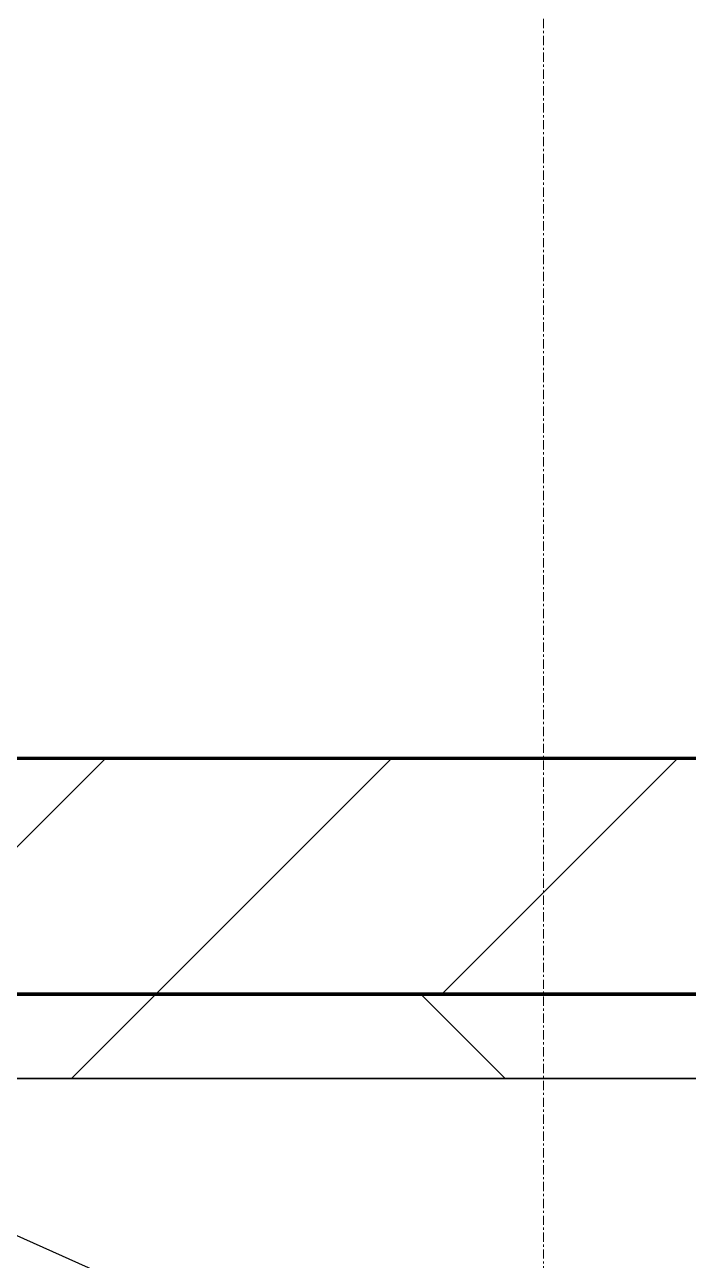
# Model space of a CAD drawing. Header units: millimetres. Extents: x -726012 to -647389, y -20772 to 18805.
# Drawn here: x -665190 to -664796, y 8461 to 9194 of the extents above; entities that cross this region are included whole.
import ezdxf
from ezdxf.xclip import XClip

# ---------------------------------------------------------------- set-up
doc = ezdxf.new("R2010")
doc.units = ezdxf.units.MM
doc.header["$XCLIPFRAME"] = 0
doc.linetypes.add('DPA_Grid _ Level 100', pattern=[10, 5.5, -1.6, 1.3, -1.6])
for name, color, linetype, lineweight in [('A-DOOR-E', 2, 'Continuous', 25), ('A-GLAZ-CURT', 2, 'Continuous', 9), ('A-WALL', 5, 'Continuous', 35), ('A-WALL-FNSH', 2, 'Continuous', 35), ('A-WALL-PATT', 1, 'Continuous', 35), ('S-GRID', 251, 'Continuous', 9)]:
    doc.layers.add(name, color=color, linetype=linetype, lineweight=lineweight)
doc.layers.add('A11_ALU.SOLID SHEET', color=2, linetype='Continuous')

# ---------------------------------------------------------------- blocks, each defined once
blk = doc.blocks.new('DPA_AC-SG-PI - A1_1200x1300 mm-V1-4233-01 ENLARGED MULTI-PURPOSE LEVEL - REFLECTED CEILING PLAN - SHEET 4')
at = {"layer": 'A-DOOR-E'}
blk.add_line((-556.64, 29.95), (511.63, -447.34), dxfattribs=at)
blk = doc.blocks.new('PPLS-PP19_Custom Tile Pattern - Custom Tile Pattern-V70-4233-01 ENLARGED MULTI-PURPOSE LEVEL - REFLECTED CEILING PLAN - SHEET 4')
at = {"layer": 'A-GLAZ-CURT'}
for p, q in [((-300, 0), (300, 0)), ((300, 0), (-300, 0)), ((195.99, 0), (213.31, 0)), ((213.31, 0), (195.99, 0)), ((230.06, 0), (300, 0)), ((-300, -50), (300, -50)), ((300, -50), (-300, -50))]:
    blk.add_line(p, q, dxfattribs=at)
for points, knots in [([(-72.93, 0), (-75.51, 0), (-91.45, 0), (-126.87, 0), (-165.44, 0), (-182.87, 0)], [-19442.345229, -19442.345229, -19442.345229, -19442.345229, -18935.241197, -17136.203329, -15861.324362, -15861.324362, -15861.324362, -15861.324362]), ([(-150.34, 0), (-150.07, 0), (-147.75, 0), (-142.6, 0), (-127.26, 0), (-107.3, 0), (-90.42, 0), (-75.26, 0), (-68.41, 0), (-65.12, 0), (-63.63, 0)], [-4948.728362, -4948.728362, -4948.728362, -4948.728362, -4883.323924, -4440.880425, -4054.690705, -3793.097032, -3402.597032, -3144.956779, -3050.982048, -2969.237017, -2969.237017, -2969.237017, -2969.237017]), ([(-26.75, 0), (-27.82, 0), (-36.18, 0), (-53.55, 0), (-78.2, 0), (-110.94, 0), (-130.52, 0), (-147.74, 0), (-149.07, 0)], [-8718.362214, -8718.362214, -8718.362214, -8718.362214, -8532.293389, -8073.216054, -7508.296369, -7004.680444, -6449.282163, -6277.220794, -6277.220794, -6277.220794, -6277.220794]), ([(-126.5, 0), (-122.44, 0), (-108.71, 0), (-86.68, 0), (-63.44, 0), (-54.4, 0), (-50.15, 0), (-47.44, 0), (-46.81, 0)], [-5231.017328, -5231.017328, -5231.017328, -5231.017328, -4994.692869, -4542.524482, -4008.285538, -3689.699207, -3546.54457, -3506.87722, -3506.87722, -3506.87722, -3506.87722]), ([(-46.53, 0), (-46.86, 0), (-49.39, 0), (-60.59, 0), (-81.23, 0), (-99.51, 0), (-114.02, 0), (-117.28, 0), (-118.78, 0)], [-1462.12817, -1462.12817, -1462.12817, -1462.12817, -1405.135169, -1060.00838, -740.068933, -229.489605, -116.330425, 0, 0, 0, 0]), ([(-36.62, 0), (-36.62, 0), (-40.35, 0), (-44.32, 0), (-58.97, 0), (-85.2, 0), (-105.25, 0), (-113.52, 0), (-115.06, 0)], [-4069.478503, -4069.478503, -4069.478503, -4069.478503, -3858.647035, -3538.256648, -2842.901703, -2193.204658, -1433.981041, -1180.841496, -1180.841496, -1180.841496, -1180.841496]), ([(-114.98, 0), (-113.74, 0), (-109.14, 0), (-98.9, 0), (-85.29, 0), (-71.67, 0), (-65.93, 0), (-65.07, 0)], [-3140.194194, -3140.194194, -3140.194194, -3140.194194, -3074.362186, -2902.289527, -2605.247022, -2322.099534, -2241.8264, -2241.8264, -2241.8264, -2241.8264]), ([(-114.89, 0), (-107.98, 0), (-91.35, 0), (-74.02, 0), (-62.74, 0), (-60.36, 0), (-59.97, 0)], [-6773.888853, -6773.888853, -6773.888853, -6773.888853, -6236.997189, -5713.340575, -5140.470607, -5006.787413, -5006.787413, -5006.787413, -5006.787413]), ([(-114.1, 0), (-113, 0), (-108.61, 0), (-96.78, 0), (-71.33, 0), (-42.53, 0), (-12.78, 0), (4.23, 0), (9.64, 0), (10.14, 0), (10.18, 0)], [-5602.276082, -5602.276082, -5602.276082, -5602.276082, -5430.283136, -5103.229623, -4799.173296, -4065.652676, -3589.737505, -3285.047089, -3066.359526, -3044.715262, -3044.715262, -3044.715262, -3044.715262]), ([(9.32, 0), (9.08, 0), (7.65, 0), (2.57, 0), (-12.23, 0), (-25.64, 0), (-40, 0), (-56.24, 0), (-75.59, 0), (-94, 0), (-109.74, 0), (-113.27, 0), (-114.09, 0)], [-2922.926651, -2922.926651, -2922.926651, -2922.926651, -2882.788014, -2720.818881, -2518.50168, -2125.455881, -1792.521578, -1466.981642, -1208.454564, -789.402658, -501.969187, -365.365831, -365.365831, -365.365831, -365.365831]), ([(-91.46, 0), (-90.09, 0), (-84.7, 0), (-77.43, 0), (-72.73, 0), (-72.64, 0), (-72.64, 0)], [-19832.387487, -19832.387487, -19832.387487, -19832.387487, -19753.885894, -19541.04734, -19478.625389, -19471.062469, -19471.062469, -19471.062469, -19471.062469]), ([(-63.96, 0), (-64.13, 0), (-72.5, 0), (-80.63, 0), (-86.16, 0)], [-2171.769325, -2171.769325, -2171.769325, -2171.769325, -2007.031671, -1681.3698, -1681.3698, -1681.3698, -1681.3698]), ([(-47.09, 0), (-50.8, 0), (-57.46, 0), (-71.66, 0), (-77.83, 0), (-82.66, 0), (-83.28, 0), (-83.28, 0)], [-2359.029104, -2359.029104, -2359.029104, -2359.029104, -2161.752162, -2006.592567, -1646.621388, -1424.436217, -1393.971743, -1393.971743, -1393.971743, -1393.971743]), ([(-83.28, 0), (-83.28, 0), (-82.91, 0), (-76.14, 0), (-62.97, 0), (-53.4, 0), (-47.69, 0), (-47.58, 0)], [-1393.4169, -1393.4169, -1393.4169, -1393.4169, -1353.722004, -1274.333717, -1073.56893, -651.549973, -643.371574, -643.371574, -643.371574, -643.371574]), ([(-66.39, 0), (-66.39, 0), (-63.63, 0), (-57.21, 0), (-49.5, 0), (-46.64, 0)], [-2493.31794, -2493.31794, -2493.31794, -2493.31794, -2315.303971, -1809.437387, -1511.095941, -1511.095941, -1511.095941, -1511.095941]), ([(21.7, 0), (19.7, 0), (8.79, 0), (-16.92, 0), (-47.42, 0), (-65.77, 0), (-66.37, 0), (-66.38, 0)], [-4328.755091, -4328.755091, -4328.755091, -4328.755091, -4222.080604, -3745.412743, -2981.410125, -2542.574734, -2498.224237, -2498.224237, -2498.224237, -2498.224237]), ([(-63.63, 0), (-61.49, 0), (-57.39, 0), (-54.49, 0), (-45.2, 0), (-40.79, 0), (-40.46, 0), (-40.44, 0)], [-2969.237017, -2969.237017, -2969.237017, -2969.237017, -2851.217951, -2734.127174, -2474.780881, -2410.990208, -2350.645972, -2350.645972, -2350.645972, -2350.645972]), ([(-58.83, 0), (-58.37, 0), (-57.29, 0), (-54.23, 0), (-46.33, 0), (-42.62, 0), (-41.76, 0)], [-4859.52896, -4859.52896, -4859.52896, -4859.52896, -4680.891996, -4469.85053, -4321.566175, -4270.495146, -4270.495146, -4270.495146, -4270.495146]), ([(-51.83, 0), (-51.83, 0), (-51.78, 0), (-48.88, 0), (-47.56, 0), (-46.96, 0)], [-632.814994, -632.814994, -632.814994, -632.814994, -627.965721, -508.377888, -386.946528, -386.946528, -386.946528, -386.946528]), ([(21.65, 0), (19.33, 0), (12, 0), (-2.9, 0), (-20.62, 0), (-32.81, 0), (-42.04, 0), (-46.28, 0), (-46.69, 0)], [-2063.714818, -2063.714818, -2063.714818, -2063.714818, -1925.670641, -1617.263037, -1290.787923, -1039.307308, -819.71621, -795.747165, -795.747165, -795.747165, -795.747165]), ([(-46.66, 0), (-46.15, 0), (-44.4, 0), (-40.22, 0), (-36.78, 0)], [-366.714533, -366.714533, -366.714533, -366.714533, -260.442412, 0, 0, 0, 0]), ([(-29.03, 0), (-33.97, 0), (-39.87, 0), (-45.76, 0), (-46.63, 0)], [-2680.714891, -2680.714891, -2680.714891, -2680.714891, -2413.671296, -2367.220598, -2367.220598, -2367.220598, -2367.220598]), ([(-46.6, 0), (-42.41, 0), (-36.34, 0), (-33.57, 0), (-29.94, 0), (-28.57, 0)], [-618.472092, -618.472092, -618.472092, -618.472092, -296.515819, -83.513472, 0, 0, 0, 0]), ([(-46.29, 0), (-41.14, 0), (-33.17, 0), (-29.82, 0), (-29.19, 0)], [-1498.934542, -1498.934542, -1498.934542, -1498.934542, -963.711516, -666.19313, -666.19313, -666.19313, -666.19313]), ([(-36.33, 0), (-36.43, 0), (-37.27, 0), (-43.65, 0), (-45.14, 0), (-46.15, 0)], [-1855.773136, -1855.773136, -1855.773136, -1855.773136, -1810.870157, -1672.078046, -1484.618509, -1484.618509, -1484.618509, -1484.618509]), ([(-45.85, 0), (-42.96, 0), (-30.11, 0), (-18.03, 0), (8.61, 0), (14.76, 0), (20.25, 0), (21.53, 0)], [-3487.344885, -3487.344885, -3487.344885, -3487.344885, -3315.260113, -2864.387349, -2439.246196, -2084.094819, -1992.768506, -1992.768506, -1992.768506, -1992.768506]), ([(-41.76, 0), (-39.9, 0), (-37.72, 0), (-36.92, 0), (-36.77, 0)], [-4270.495146, -4270.495146, -4270.495146, -4270.495146, -4161.040818, -4106.245333, -4106.245333, -4106.245333, -4106.245333]), ([(-36.78, 0), (-32.43, 0), (-19.22, 0), (0.69, 0), (16.04, 0), (21.69, 0)], [-6191.144455, -6191.144455, -6191.144455, -6191.144455, -5862.463379, -5340.621928, -5042.651744, -5042.651744, -5042.651744, -5042.651744]), ([(-36.29, 0), (-36.29, 0), (-34.66, 0), (-28.88, 0), (-26.95, 0), (-26.54, 0)], [-9150.272121, -9150.272121, -9150.272121, -9150.272121, -9057.163041, -8919.836787, -8834.607043, -8834.607043, -8834.607043, -8834.607043]), ([(30.82, 0), (29.27, 0), (20.14, 0), (3.54, 0), (-16.58, 0), (-34.76, 0), (-36.04, 0)], [-10462.034656, -10462.034656, -10462.034656, -10462.034656, -10363.088938, -9884.23066, -9424.652049, -9182.880979, -9182.880979, -9182.880979, -9182.880979]), ([(-33.34, 0), (-33.34, 0), (-32.93, 0), (-31.16, 0), (-30.52, 0)], [-2415.024266, -2415.024266, -2415.024266, -2415.024266, -2357.633367, -2323.618664, -2323.618664, -2323.618664, -2323.618664]), ([(20.89, 0), (14.6, 0), (0.96, 0), (-17.84, 0), (-30.57, 0), (-31.82, 0), (-32, 0)], [-3679.062885, -3679.062885, -3679.062885, -3679.062885, -3333.063701, -2994.501669, -2698.150104, -2614.070998, -2614.070998, -2614.070998, -2614.070998]), ([(-30.76, 0), (-30.73, 0), (-29.99, 0), (-23.47, 0), (-15.75, 0), (-15.19, 0)], [-54176.191683, -54176.191683, -54176.191683, -54176.191683, -54157.274271, -53749.15266, -53717.791567, -53717.791567, -53717.791567, -53717.791567]), ([(-30.52, 0), (-27.11, 0), (-17.83, 0), (2.8, 0), (15.57, 0), (21.7, 0)], [-2323.618664, -2323.618664, -2323.618664, -2323.618664, -2142.497158, -1716.209403, -1355.826387, -1355.826387, -1355.826387, -1355.826387]), ([(-13, 0), (-14.35, 0), (-17.68, 0), (-25.97, 0), (-29.52, 0), (-30.21, 0)], [-55207.591944, -55207.591944, -55207.591944, -55207.591944, -54789.006179, -54461.685999, -54290.791712, -54290.791712, -54290.791712, -54290.791712]), ([(8.33, 0), (8.19, 0), (7.18, 0), (0.32, 0), (-13.89, 0), (-24.92, 0), (-29.03, 0)], [-3574.286521, -3574.286521, -3574.286521, -3574.286521, -3526.962355, -3285.499107, -2903.012179, -2680.714891, -2680.714891, -2680.714891, -2680.714891]), ([(-28.98, 0), (-28.66, 0), (-27.39, 0), (-24.45, 0), (-22.56, 0)], [-166.548282, -166.548282, -166.548282, -166.548282, -102.06493, 0, 0, 0, 0]), ([(-28.57, 0), (-26.93, 0), (-20.29, 0), (-11.45, 0), (2.08, 0), (12.74, 0), (19.1, 0), (21.37, 0)], [-5361.429781, -5361.429781, -5361.429781, -5361.429781, -5261.36855, -5050.479954, -4785.90057, -4596.498881, -4467.858151, -4467.858151, -4467.858151, -4467.858151]), ([(-22.56, 0), (-20.27, 0), (-17.03, 0), (-11.36, 0), (-7.66, 0), (-6.6, 0), (-6.44, 0)], [-56468.192263, -56468.192263, -56468.192263, -56468.192263, -56344.022017, -56303.229861, -56166.290093, -56124.392176, -56124.392176, -56124.392176, -56124.392176]), ([(-15.19, 0), (-13.07, 0), (1.26, 0), (16.2, 0), (21.7, 0)], [-461.142613, -461.142613, -461.142613, -461.142613, -429.606584, -411.717712, -411.717712, -411.717712, -411.717712]), ([(-6.54, 0), (-6.73, 0), (-7.2, 0), (-7.6, 0), (-7.79, 0)], [-56009.792147, -56009.792147, -56009.792147, -56009.792147, -55949.290093, -55895.192118, -55895.192118, -55895.192118, -55895.192118]), ([(-2.63, 0), (-2.47, 0), (-1.22, 0), (4.92, 0), (15.97, 0), (22.54, 0), (24.49, 0)], [-226.825321, -226.825321, -226.825321, -226.825321, -220.269177, -206.416616, -198.214427, -187.717507, -187.717507, -187.717507, -187.717507]), ([(20.85, 0), (19.98, 0), (9.78, 0), (3.08, 0), (-1.67, 0), (-2.25, 0)], [-289.397823, -289.397823, -289.397823, -289.397823, -285.83788, -246.234814, -234.646884, -234.646884, -234.646884, -234.646884]), ([(21.69, 0), (19.67, 0), (15.13, 0), (10.8, 0), (9.63, 0)], [-4266.09333, -4266.09333, -4266.09333, -4266.09333, -4080.000647, -3772.857994, -3772.857994, -3772.857994, -3772.857994]), ([(21.52, 0), (21.46, 0), (19.72, 0), (18.85, 0), (18.16, 0)], [-5977.784137, -5977.784137, -5977.784137, -5977.784137, -5972.647715, -5832.674503, -5832.674503, -5832.674503, -5832.674503]), ([(103.09, 0), (101.08, 0), (86.31, 0), (63.34, 0), (37.37, 0), (25.91, 0), (21.65, 0)], [-375.435014, -375.435014, -375.435014, -375.435014, -369.147452, -330.153101, -307.516438, -290.476642, -290.476642, -290.476642, -290.476642]), ([(21.68, 0), (22.14, 0), (24.66, 0), (31, 0), (39.04, 0), (51.19, 0), (58.74, 0), (61.34, 0), (61.45, 0)], [-1989.334386, -1989.334386, -1989.334386, -1989.334386, -1956.422387, -1818.904206, -1645.594513, -1443.202566, -1228.752106, -1120.932285, -1120.932285, -1120.932285, -1120.932285]), ([(76.63, 0), (74.8, 0), (67.65, 0), (53.52, 0), (37, 0), (26.61, 0), (22.4, 0), (21.7, 0)], [-3095.572228, -3095.572228, -3095.572228, -3095.572228, -2950.589685, -2634.532728, -2313.748533, -2106.613311, -2064.745205, -2064.745205, -2064.745205, -2064.745205]), ([(21.72, 0), (24.25, 0), (28.87, 0), (37.44, 0), (45.92, 0), (57.76, 0), (64.47, 0), (72.74, 0), (75.22, 0), (76.03, 0), (76.21, 0)], [-1355.444221, -1355.444221, -1355.444221, -1355.444221, -1206.526904, -1089.329421, -901.315459, -753.071572, -495.328968, -421.953223, -334.951786, -290.452333, -290.452333, -290.452333, -290.452333]), ([(70.61, 0), (66.16, 0), (55.8, 0), (39.61, 0), (30.15, 0), (23.02, 0), (21.72, 0)], [-4647.237329, -4647.237329, -4647.237329, -4647.237329, -4326.416877, -4098.545751, -3766.694881, -3694.361128, -3694.361128, -3694.361128, -3694.361128]), ([(24.69, 0), (24.54, 0), (23.32, 0), (22.2, 0), (21.8, 0)], [-4368.572414, -4368.572414, -4368.572414, -4368.572414, -4306.476363, -4269.286677, -4269.286677, -4269.286677, -4269.286677]), ([(21.85, 0), (22.08, 0), (23.35, 0), (24.62, 0), (24.72, 0), (24.72, 0)], [-4458.724746, -4458.724746, -4458.724746, -4458.724746, -4445.288762, -4384.376941, -4376.041937, -4376.041937, -4376.041937, -4376.041937]), ([(22, 0), (28.49, 0), (48.87, 0), (72.24, 0), (88.3, 0), (90.03, 0)], [-411.393289, -411.393289, -411.393289, -411.393289, -390.253598, -346.313304, -340.998389, -340.998389, -340.998389, -340.998389]), ([(22.01, 0), (22.14, 0), (24.72, 0), (25.66, 0), (26.12, 0)], [-5567.552935, -5567.552935, -5567.552935, -5567.552935, -5554.232259, -5302.431367, -5302.431367, -5302.431367, -5302.431367]), ([(22.4, 0), (31.08, 0), (49.17, 0), (70.92, 0), (82.12, 0), (83.66, 0)], [-5030.30487, -5030.30487, -5030.30487, -5030.30487, -4573.028122, -4094.177415, -3869.465285, -3869.465285, -3869.465285, -3869.465285]), ([(90.03, 0), (87.67, 0), (83.24, 0), (74.4, 0), (62.26, 0), (51.85, 0), (43.81, 0), (30.31, 0), (24.42, 0), (22.57, 0)], [-7365.470814, -7365.470814, -7365.470814, -7365.470814, -7135.649961, -6924.452779, -6738.82075, -6548.303034, -6314.283804, -6135.05769, -6004.223754, -6004.223754, -6004.223754, -6004.223754]), ([(27.44, 0), (27.9, 0), (29.54, 0), (38.07, 0), (53.39, 0), (71.67, 0), (84.83, 0), (85.69, 0), (88.85, 0), (90.02, 0)], [-5037.309798, -5037.309798, -5037.309798, -5037.309798, -4887.603822, -4705.298446, -4353.683244, -3960.84581, -3759.045785, -3336.541051, -3102.530865, -3102.530865, -3102.530865, -3102.530865]), ([(27.89, 0), (29.09, 0), (33.4, 0), (48.37, 0), (67.86, 0), (82.8, 0), (90.03, 0)], [-147.777612, -147.777612, -147.777612, -147.777612, -135.792042, -118.513713, -97.899267, -76.180517, -76.180517, -76.180517, -76.180517]), ([(53.18, 0), (53.06, 0), (52.22, 0), (44.99, 0), (36.46, 0), (30.82, 0)], [-622.740158, -622.740158, -622.740158, -622.740158, -566.066452, -360.610861, 0, 0, 0, 0]), ([(136.44, 0), (121.66, 0), (86.93, 0), (51.16, 0), (31.18, 0)], [-106.750556, -106.750556, -106.750556, -106.750556, -59.610984, 0, 0, 0, 0]), ([(157.72, 0), (153.35, 0), (140.2, 0), (109.77, 0), (76.86, 0), (57.82, 0), (46.51, 0), (41.18, 0), (36.02, 0), (35.54, 0), (35.54, 0)], [-499.095705, -499.095705, -499.095705, -499.095705, -458.593899, -401.860199, -357.622665, -341.267687, -334.000314, -326.15566, -319.318397, -317.489778, -317.489778, -317.489778, -317.489778]), ([(36.29, 0), (37.77, 0), (48.82, 0), (64.79, 0), (80.58, 0), (90.08, 0)], [-314.598523, -314.598523, -314.598523, -314.598523, -305.899624, -287.17622, -249.500363, -249.500363, -249.500363, -249.500363]), ([(61.47, 0), (61.47, 0), (61.21, 0), (54.61, 0), (53.71, 0), (53.56, 0)], [-1113.311073, -1113.311073, -1113.311073, -1113.311073, -1096.402191, -891.204116, -747.28819, -747.28819, -747.28819, -747.28819]), ([(76.22, 0), (75.58, 0), (73.64, 0), (71.05, 0), (70.61, 0)], [-193.634889, -193.634889, -193.634889, -193.634889, -31.537676, 0, 0, 0, 0]), ([(90.33, 0), (94.36, 0), (106.18, 0), (116.36, 0), (128.63, 0), (128.95, 0)], [-75.885801, -75.885801, -75.885801, -75.885801, -63.759246, -39.050993, -35.895543, -35.895543, -35.895543, -35.895543]), ([(114.39, 0), (114.2, 0), (112.08, 0), (105.42, 0), (95.62, 0), (91.97, 0), (90.37, 0)], [-8148.58938, -8148.58938, -8148.58938, -8148.58938, -8105.191388, -7723.759874, -7531.75727, -7376.617754, -7376.617754, -7376.617754, -7376.617754]), ([(90.69, 0), (106.62, 0), (122.52, 0), (138.28, 0), (138.53, 0)], [-340.322825, -340.322825, -340.322825, -340.322825, -291.370682, -290.5735, -290.5735, -290.5735, -290.5735]), ([(91.08, 0), (104.44, 0), (124.56, 0), (132.42, 0), (134.6, 0)], [-248.179537, -248.179537, -248.179537, -248.179537, -194.761443, -152.241002, -152.241002, -152.241002, -152.241002]), ([(94.4, 0), (94.4, 0), (94.64, 0), (99.11, 0), (108.97, 0), (120.79, 0), (139.94, 0), (163.31, 0), (185.23, 0), (193.62, 0), (194.69, 0), (194.79, 0)], [-2348.345796, -2348.345796, -2348.345796, -2348.345796, -2310.419338, -2233.599744, -2052.234781, -1843.028543, -1530.39897, -1095.004608, -529.74427, -295.064701, -265.121568, -265.121568, -265.121568, -265.121568]), ([(129.02, 0), (129.02, 0), (124.41, 0), (122.35, 0), (114.96, 0), (108.04, 0), (103.09, 0)], [-35.386604, -35.386604, -35.386604, -35.386604, -31.430235, -22.807238, -15.488593, 0, 0, 0, 0]), ([(157.9, 0), (156.77, 0), (151.67, 0), (143.29, 0), (134.04, 0), (126.24, 0), (118.6, 0), (114.23, 0), (111.98, 0), (105.66, 0), (105.23, 0), (105.23, 0)], [-10292.955006, -10292.955006, -10292.955006, -10292.955006, -10098.273015, -9847.788484, -9677.714971, -9567.007022, -9453.21225, -9220.200448, -9012.77275, -8966.157302, -8929.495943, -8929.495943, -8929.495943, -8929.495943]), ([(105.26, 0), (105.52, 0), (111.01, 0), (112.65, 0), (113.59, 0)], [-8920.561005, -8920.561005, -8920.561005, -8920.561005, -8814.835624, -8577.462505, -8577.462505, -8577.462505, -8577.462505]), ([(128.58, 0), (128.8, 0), (130.16, 0), (139.26, 0), (151.41, 0), (157.04, 0), (158.23, 0)], [-633.326174, -633.326174, -633.326174, -633.326174, -627.736123, -618.981161, -602.094757, -596.246381, -596.246381, -596.246381, -596.246381]), ([(137.1, 0), (136, 0), (133.64, 0), (129.87, 0), (129.11, 0)], [-670.405967, -670.405967, -670.405967, -670.405967, -651.020627, -640.742133, -640.742133, -640.742133, -640.742133]), ([(193.8, 0), (193.33, 0), (190.11, 0), (183.13, 0), (171, 0), (161.95, 0), (161.28, 0), (158.76, 0), (158.19, 0)], [-11665.349007, -11665.349007, -11665.349007, -11665.349007, -11565.880756, -11105.624034, -10839.086983, -10768.332124, -10666.779182, -10580.760289, -10580.760289, -10580.760289, -10580.760289]), ([(300, 0), (286.53, 0), (254.22, 0), (207.11, 0), (177.41, 0), (159.43, 0), (158.36, 0), (158.3, 0)], [-285.253232, -285.253232, -285.253232, -285.253232, -244.693688, -187.987675, -143.776725, -129.632772, -123.650232, -123.650232, -123.650232, -123.650232]), ([(168.37, 0), (167.68, 0), (165.09, 0), (161.49, 0), (158.38, 0)], [-543.375029, -543.375029, -543.375029, -543.375029, -530.793311, -501.187699, -501.187699, -501.187699, -501.187699]), ([(158.42, 0), (159, 0), (161.52, 0), (162.19, 0), (162.75, 0)], [-595.929125, -595.929125, -595.929125, -595.929125, -592.980799, -581.414464, -581.414464, -581.414464, -581.414464]), ([(159.07, 0), (159.13, 0), (160.84, 0), (165.21, 0), (174.15, 0), (185.98, 0), (208.82, 0), (219.42, 0), (230.06, 0)], [-115.643202, -115.643202, -115.643202, -115.643202, -114.681583, -87.660824, -65.295536, -41.623857, -24.459831, 0, 0, 0, 0]), ([(162.75, 0), (165.4, 0), (170.91, 0), (172.61, 0), (172.61, 0)], [-111.264224, -111.264224, -111.264224, -111.264224, -56.742688, -19.085662, -19.085662, -19.085662, -19.085662]), ([(247.1, 0), (246.76, 0), (245.04, 0), (238.34, 0), (226.56, 0), (221.1, 0), (200.27, 0), (182.99, 0), (174.27, 0), (169.67, 0), (168.99, 0)], [-9649.085549, -9649.085549, -9649.085549, -9649.085549, -9581.591397, -9406.094246, -9221.510254, -9016.44624, -8717.832359, -8253.978395, -8152.463617, -8069.855175, -8069.855175, -8069.855175, -8069.855175]), ([(215.22, 0), (214.62, 0), (210.55, 0), (203.98, 0), (187.54, 0), (175.3, 0), (169.49, 0)], [-203.825446, -203.825446, -203.825446, -203.825446, -198.527383, -184.406837, -162.427601, -142.916156, -142.916156, -142.916156, -142.916156]), ([(171.51, 0), (176.48, 0), (193.23, 0), (201.73, 0), (208.81, 0), (213.9, 0), (241.96, 0), (266.73, 0), (281.71, 0), (291.71, 0), (296.52, 0), (297.86, 0), (298.09, 0)], [-7971.819559, -7971.819559, -7971.819559, -7971.819559, -7784.112253, -7606.717214, -7289.299508, -7042.621073, -6582.165592, -6068.460911, -5766.029927, -5566.724884, -5280.360606, -5199.253518, -5199.253518, -5199.253518, -5199.253518]), ([(172.07, 0), (177.66, 0), (187.87, 0), (201.08, 0), (207.47, 0), (213.96, 0), (215.11, 0)], [-255.364076, -255.364076, -255.364076, -255.364076, -237.955587, -223.92608, -215.862851, -208.75215, -208.75215, -208.75215, -208.75215]), ([(294.72, 0), (284.66, 0), (260.25, 0), (230.43, 0), (219.94, 0), (219.02, 0)], [-12435.962679, -12435.962679, -12435.962679, -12435.962679, -11905.454923, -11162.864862, -10856.732305, -10856.732305, -10856.732305, -10856.732305]), ([(219.9, 0), (220.86, 0), (227.84, 0), (242.06, 0), (246.54, 0), (246.96, 0)], [-10670.940496, -10670.940496, -10670.940496, -10670.940496, -10511.382485, -9925.173265, -9834.877357, -9834.877357, -9834.877357, -9834.877357]), ([(284.76, 0), (284.76, 0), (285.09, 0), (287.47, 0), (293.59, 0), (297.76, 0), (300, 0)], [-4110.630118, -4110.630118, -4110.630118, -4110.630118, -4053.389046, -3959.664717, -3862.421465, -3746.95702, -3746.95702, -3746.95702, -3746.95702]), ([(295.08, 0), (293.55, 0), (290.02, 0), (285.38, 0), (284.87, 0)], [-4634.297523, -4634.297523, -4634.297523, -4634.297523, -4358.271401, -4143.037883, -4143.037883, -4143.037883, -4143.037883])]:
    blk.add_open_spline(points, degree=3, knots=knots, dxfattribs=at)
for points in [[(-47.78, 0), (-49.86, 0), (-51.52, 0), (-51.79, 0)], [(-39.84, 0), (-39.08, 0), (-38.11, 0), (-37.36, 0)], [(18.16, 0), (18.99, 0), (20.43, 0), (21.68, 0)], [(31.18, 0), (28.03, 0), (24.9, 0), (21.78, 0)], [(24.49, 0), (25.23, 0), (25.72, 0), (26.04, 0)], [(80.35, 0), (79.57, 0), (78.27, 0), (76.63, 0)], [(84.06, 0), (83.48, 0), (82.41, 0), (81.72, 0)], [(90.82, 0), (92.15, 0), (93.46, 0), (94.33, 0)], [(168.74, 0), (168.74, 0), (169.81, 0), (171.51, 0)], [(195.11, 0), (194.91, 0), (194.44, 0), (193.8, 0)], [(300, 0), (298.34, 0), (296.69, 0), (295.02, 0)], [(297.38, 0), (296.92, 0), (296.35, 0), (295.67, 0)]]:
    blk.add_open_spline(points, degree=3, dxfattribs=at)
blk = doc.blocks.new('PPLS-PP19_Custom Tile Pattern - Custom Tile Pattern-V71-4233-01 ENLARGED MULTI-PURPOSE LEVEL - REFLECTED CEILING PLAN - SHEET 4')
at = {"layer": 'A-GLAZ-CURT'}
for p, q in [((-300, 0), (-78.98, 0)), ((-78.98, 0), (-300, 0)), ((-293.07, 0), (-275.75, 0)), ((-275.75, 0), (-293.07, 0)), ((-300, -50), (32.93, -50)), ((32.93, -50), (-300, -50))]:
    blk.add_line(p, q, dxfattribs=at)
at = {"layer": 'A-GLAZ-CURT', "flags": 128}
for points in [[(-300, 0), (-291.56, 0)], [(-291.73, 0), (-300, 0)]]:
    blk.add_lwpolyline(points, dxfattribs=at)
at = {"layer": 'A-GLAZ-CURT'}
for points, knots in [([(-300, 0), (-284.65, 0), (-236.57, 0), (-174.61, 0), (-129.95, 0), (-110.8, 0), (-99.5, 0), (-91.46, 0)], [-5323.127839, -5323.127839, -5323.127839, -5323.127839, -4502.809032, -2700.551212, -1002.059161, -460.363443, 0, 0, 0, 0]), ([(-168.31, 0), (-182.55, 0), (-217.45, 0), (-262.56, 0), (-294.48, 0), (-300, 0)], [-16224.77207, -16224.77207, -16224.77207, -16224.77207, -15131.813646, -13729.592194, -13439.944408, -13439.944408, -13439.944408, -13439.944408])]:
    blk.add_open_spline(points, degree=3, knots=knots, dxfattribs=at)
blk = doc.blocks.new('*U885')
at = {"layer": 'A-GLAZ-CURT', "rotation": 180}
for name, p in [('PPLS-PP19_Custom Tile Pattern - Custom Tile Pattern-V71-4233-01 ENLARGED MULTI-PURPOSE LEVEL - REFLECTED CEILING PLAN - SHEET 4', (10800, 16110.41)), ('PPLS-PP19_Custom Tile Pattern - Custom Tile Pattern-V70-4233-01 ENLARGED MULTI-PURPOSE LEVEL - REFLECTED CEILING PLAN - SHEET 4', (11400, 16110.41))]:
    blk.add_blockref(name, p, dxfattribs=at)
blk = doc.blocks.new('*U1287')
blk.add_lwpolyline([(21173.36, -580), (28210, -580), (28210, -6849.96), (45954.15, -6849.96), (45954.15, 600), (82995.06, 600), (83086.47, 650), (90052, 650), (90392, 990), (103159.16, 990), (103159.16, 4990), (21173.36, 4990), (21173.36, 3485.45), (21203.36, 3485.45), (21203.36, 925.54), (21173.36, 925.54), (21173.36, -580)])
blk = doc.blocks.new('*U1069')
at = {"layer": 'S-GRID', "linetype": 'DPA_Grid _ Level 100'}
blk.add_line((11400, -12746.5), (11400, 25446.83), dxfattribs=at)

msp = doc.modelspace()

# ---------------------------------------------------------------- hatches: boundary and pattern name
at = {"layer": 'A-WALL-PATT', "lineweight": 9}
h = msp.add_hatch(dxfattribs=at)
h.set_pattern_fill('FP_2', color=256, style=0, pattern_type=2)
h.set_pattern_definition([(45, (0, 0), (-84.852814, 84.852814), [])])
h.paths.add_polyline_path([(-653287.78, 8619.02), (-652194.48, 8619.02), (-652194.48, 8759.02), (-722165.55, 8759.02), (-722165.55, 8619.02), (-719625.62, 8619.02), (-719676.02, 8641.53), (-719679.79, 8639.36), (-719684.96, 8639.36), (-719691.03, 8644.02), (-719692.03, 8648.69), (-719757.37, 8677.88), (-719739.02, 8718.97), (-719515.31, 8619.02), (-716025.62, 8619.02), (-716076.02, 8641.53), (-716079.79, 8639.36), (-716084.96, 8639.36), (-716091.03, 8644.02), (-716092.03, 8648.69), (-716157.37, 8677.88), (-716139.02, 8718.97), (-715915.31, 8619.02), (-712425.62, 8619.02), (-712476.02, 8641.53), (-712479.79, 8639.36), (-712484.96, 8639.36), (-712491.03, 8644.02), (-712492.03, 8648.69), (-712557.37, 8677.88), (-712539.02, 8718.97), (-712315.31, 8619.02), (-708825.62, 8619.02), (-708876.02, 8641.53), (-708879.79, 8639.36), (-708884.96, 8639.36), (-708891.03, 8644.02), (-708892.03, 8648.69), (-708957.37, 8677.88), (-708939.02, 8718.97), (-708715.31, 8619.02), (-705225.62, 8619.02), (-705276.02, 8641.53), (-705279.79, 8639.36), (-705284.96, 8639.36), (-705291.03, 8644.02), (-705292.03, 8648.69), (-705357.37, 8677.88), (-705339.02, 8718.97), (-705115.31, 8619.02), (-701625.62, 8619.02), (-701676.02, 8641.53), (-701679.79, 8639.36), (-701684.96, 8639.36), (-701691.03, 8644.02), (-701692.03, 8648.69), (-701757.37, 8677.88), (-701739.02, 8718.97), (-701515.31, 8619.02), (-698025.62, 8619.02), (-698076.02, 8641.53), (-698079.79, 8639.36), (-698084.96, 8639.36), (-698091.03, 8644.02), (-698092.03, 8648.69), (-698157.37, 8677.88), (-698139.02, 8718.97), (-697915.31, 8619.02), (-694425.62, 8619.02), (-694476.02, 8641.53), (-694479.79, 8639.36), (-694484.96, 8639.36), (-694491.03, 8644.02), (-694492.03, 8648.69), (-694557.37, 8677.88), (-694539.02, 8718.97), (-694315.31, 8619.02), (-690825.62, 8619.02), (-690876.02, 8641.53), (-690879.79, 8639.36), (-690884.96, 8639.36), (-690891.03, 8644.02), (-690892.03, 8648.69), (-690957.37, 8677.88), (-690939.02, 8718.97), (-690715.31, 8619.02), (-687225.62, 8619.02), (-687276.02, 8641.53), (-687279.79, 8639.36), (-687284.96, 8639.36), (-687291.03, 8644.02), (-687292.03, 8648.69), (-687357.37, 8677.88), (-687339.02, 8718.97), (-687115.31, 8619.02), (-683626.8, 8619.54), (-683676.02, 8641.53), (-683679.79, 8639.36), (-683684.96, 8639.36), (-683691.03, 8644.02), (-683692.03, 8648.69), (-683757.37, 8677.88), (-683739.02, 8718.97), (-683515.31, 8619.02), (-680025.62, 8619.02), (-680076.02, 8641.53), (-680079.79, 8639.36), (-680084.96, 8639.36), (-680091.03, 8644.02), (-680092.03, 8648.69), (-680157.37, 8677.88), (-680139.02, 8718.97), (-679915.31, 8619.02), (-676425.62, 8619.02), (-676476.02, 8641.53), (-676479.79, 8639.36), (-676484.96, 8639.36), (-676491.03, 8644.02), (-676492.03, 8648.69), (-676557.37, 8677.88), (-676539.02, 8718.97), (-676315.31, 8619.02), (-672825.62, 8619.02), (-672876.02, 8641.53), (-672879.79, 8639.36), (-672884.96, 8639.36), (-672891.03, 8644.02), (-672892.03, 8648.69), (-672957.37, 8677.88), (-672939.02, 8718.97), (-672715.31, 8619.02), (-669225.62, 8619.02), (-669276.02, 8641.53), (-669279.79, 8639.36), (-669284.96, 8639.36), (-669291.03, 8644.02), (-669292.03, 8648.69), (-669357.37, 8677.88), (-669339.02, 8718.97), (-669115.31, 8619.02), (-665625.62, 8619.02), (-665676.02, 8641.53), (-665679.79, 8639.36), (-665684.96, 8639.36), (-665691.03, 8644.02), (-665692.03, 8648.69), (-665757.37, 8677.88), (-665739.02, 8718.97), (-665515.31, 8619.02), (-662025.62, 8619.02), (-662076.02, 8641.53), (-662079.79, 8639.36), (-662084.96, 8639.36), (-662091.03, 8644.02), (-662092.03, 8648.69), (-662157.37, 8677.88), (-662139.02, 8718.97), (-661915.31, 8619.02), (-658425.62, 8619.02), (-658476.02, 8641.53), (-658480.95, 8639.36), (-658484.96, 8639.36), (-658491.03, 8644.02), (-658492.03, 8648.69), (-658557.37, 8677.88), (-658539.02, 8718.97), (-658315.31, 8619.02), (-654825.62, 8619.02), (-654876.02, 8641.53), (-654879.79, 8639.36), (-654884.96, 8639.36), (-654891.03, 8644.02), (-654892.03, 8648.69), (-654957.37, 8677.88), (-654939.02, 8718.97), (-654715.31, 8619.02), (-653356.11, 8619.02)])
h = msp.add_hatch(dxfattribs=at)
h.set_pattern_fill('FP_3', color=256, style=0, pattern_type=2)
h.set_pattern_definition([(45, (0, 0), (-212.13203, 212.13203), []), (135, (0, 0), (-212.13203, -212.13203), [])])
h.paths.add_polyline_path([(-652194.48, 8569.02), (-652194.48, 8619.02), (-654715.31, 8619.02), (-654603.39, 8569.02), (-652262.82, 8569.02)])
h.paths.add_polyline_path([(-655132.72, 8569.02), (-654713.71, 8569.02), (-654825.62, 8619.02), (-658315.31, 8619.02), (-658203.39, 8569.02), (-655201.05, 8569.02)])
h.paths.add_polyline_path([(-658344.29, 8569.02), (-658313.71, 8569.02), (-658425.62, 8619.02), (-661915.31, 8619.02), (-661803.39, 8569.02), (-658412.62, 8569.02)])
h.paths.add_polyline_path([(-662444.15, 8569.02), (-661913.71, 8569.02), (-662025.62, 8619.02), (-665515.31, 8619.02), (-665403.39, 8569.02), (-662512.48, 8569.02)])
h.paths.add_polyline_path([(-665782.37, 8569.02), (-665513.71, 8569.02), (-665625.62, 8619.02), (-669115.31, 8619.02), (-669003.39, 8569.02), (-665860.71, 8569.02)])
h.paths.add_polyline_path([(-670712.22, 8569.02), (-669113.71, 8569.02), (-669225.62, 8619.02), (-672715.31, 8619.02), (-672603.39, 8569.02), (-670780.55, 8569.02)])
h.paths.add_polyline_path([(-672967.14, 8569.02), (-672713.71, 8569.02), (-672825.62, 8619.02), (-676315.31, 8619.02), (-676203.39, 8569.02), (-672982.37, 8569.02)])
h.paths.add_polyline_path([(-676313.71, 8569.02), (-676425.62, 8619.02), (-679915.31, 8619.02), (-679803.39, 8569.02), (-676315.37, 8569.02)])
h.paths.add_polyline_path([(-679913.71, 8569.02), (-680025.62, 8619.02), (-683515.31, 8619.02), (-683403.39, 8569.02), (-679936.92, 8569.02)])
h.paths.add_polyline_path([(-685676.73, 8569.02), (-683513.71, 8569.02), (-683626.8, 8619.02), (-687115.31, 8619.02), (-687003.39, 8569.02), (-685745.06, 8569.02)])
h.paths.add_polyline_path([(-687113.71, 8569.02), (-687225.62, 8619.02), (-690715.31, 8619.02), (-690603.39, 8569.02), (-687180.02, 8569.02)])
h.paths.add_polyline_path([(-690713.71, 8569.02), (-690825.62, 8619.02), (-694315.31, 8619.02), (-694203.39, 8569.02), (-690733.24, 8569.02)])
h.paths.add_polyline_path([(-700582.37, 8569.02), (-697913.71, 8569.02), (-698025.62, 8619.02), (-701515.31, 8619.02), (-701403.39, 8569.02), (-700709.58, 8569.02)])
h.paths.add_polyline_path([(-694313.71, 8569.02), (-694425.62, 8619.02), (-697915.31, 8619.02), (-697803.39, 8569.02), (-694354.78, 8569.02)])
h.paths.add_polyline_path([(-701513.71, 8569.02), (-701625.62, 8619.02), (-705115.31, 8619.02), (-705003.39, 8569.02), (-701529.55, 8569.02)])
h.paths.add_polyline_path([(-707132.7, 8569.02), (-705113.71, 8569.02), (-705225.62, 8619.02), (-708715.31, 8619.02), (-708603.39, 8569.02), (-707269.37, 8569.02)])
h.paths.add_polyline_path([(-708713.71, 8569.02), (-708825.62, 8619.02), (-712315.31, 8619.02), (-712203.39, 8569.02), (-708772.65, 8569.02)])
h.paths.add_polyline_path([(-712582.37, 8569.02), (-712313.71, 8569.02), (-712425.62, 8619.02), (-715915.31, 8619.02), (-715803.39, 8569.02), (-712599.19, 8569.02)])
h.paths.add_polyline_path([(-721277.24, 8569.02), (-719513.71, 8569.02), (-719625.62, 8619.02), (-722165.55, 8619.02), (-722165.55, 8569.02), (-721345.58, 8569.02)])
h.paths.add_polyline_path([(-717519.03, 8569.02), (-715913.71, 8569.02), (-716025.62, 8619.02), (-719515.31, 8619.02), (-719403.39, 8569.02), (-717587.36, 8569.02)])

# ---------------------------------------------------------------- linework, layer by layer
at = {"layer": 'A-WALL', "color": 7, "lineweight": 70}
for p, q in [((-665782.37, 8759.02), (-664582.37, 8759.02)), ((-664582.37, 8619.02), (-665515.31, 8619.02)), ((-665515.31, 8619.02), (-664582.37, 8619.02))]:
    msp.add_line(p, q, dxfattribs=at)
at = {"layer": 'A-WALL-FNSH', "color": 250}
msp.add_line((-664582.37, 8569.02), (-665403.39, 8569.02), dxfattribs=at)

# ---------------------------------------------------------------- block references
msp.add_blockref('*U885', (-676282.37, -7541.39))
at = {"layer": 'A-DOOR-E'}
msp.add_blockref('DPA_AC-SG-PI - A1_1200x1300 mm-V1-4233-01 ENLARGED MULTI-PURPOSE LEVEL - REFLECTED CEILING PLAN - SHEET 4', (-665182.37, 8689.02), dxfattribs=at)

# ---------------------------------------------------------------- next in the draw order: block references
at = {"layer": 'A11_ALU.SOLID SHEET'}
ref = msp.add_blockref('*U1287', (-744682.37, 3579.02), dxfattribs=at)
XClip(ref).set_block_clipping_path([(22516.8245944298, -23612.0000696909), (92487.8891097467, 7199.9972603897)])

# ---------------------------------------------------------------- next in the draw order: block references
msp.add_blockref('*U1069', (-676282.37, -7541.39))

doc.saveas('drawing.dxf')
